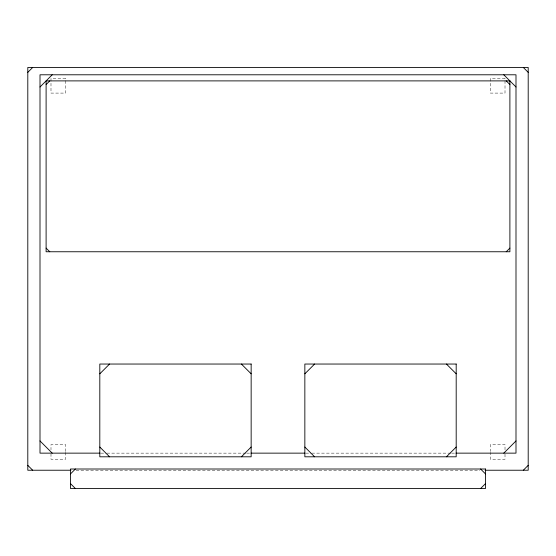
<?xml version="1.0" encoding="UTF-8"?>
<svg xmlns="http://www.w3.org/2000/svg" width="556" height="556" viewBox="0 0 556 556"><rect width="100%" height="100%" fill="white"/><g stroke="black" fill="none" stroke-linecap="round" stroke-linejoin="round"><path stroke-width="0.42" stroke-dasharray="2.78 2.08" d="M100.844 453.14L106.05 453.14M106.919 453.14L245.87 453.14M246.739 453.14L250.214 453.14M305.786 453.14L310.999 453.14M311.867 453.14L450.819 453.14M451.687 453.14L455.155 453.14M76.102 470.23L479.897 470.23M505.008 449.762L505.008 444.598L490.364 444.598L490.364 451.486M505.008 454.071L505.008 459.242L490.364 459.242L490.364 452.348M65.636 451.486L65.636 444.598L50.992 444.598L50.992 449.762M65.636 452.348L65.636 459.242L50.992 459.242L50.992 454.071M65.636 78.452L50.992 78.452L50.992 93.095L65.636 93.095L65.636 78.452M505.008 78.452L490.364 78.452L490.364 93.095L505.008 93.095L505.008 78.452"/><path stroke-width="0.83" d="M27.8 72.349L32.679 67.464M40.004 86.993L52.208 74.789M46.106 84.554L49.769 80.891M99.809 373.806L109.574 364.041M70.515 473.886L75.401 469.007M304.848 373.806L314.613 364.041M241.387 456.803L251.152 447.038M506.231 251.757L509.894 248.101M446.426 456.803L456.191 447.038M503.792 453.14L515.996 440.936M480.599 488.536L485.485 483.65M523.321 470.23L528.2 465.344M99.976 453.14L40.004 453.14L40.004 74.789L515.996 74.789L515.996 453.14L456.024 453.14M251.076 453.14L304.924 453.14M70.89 470.23L27.8 470.23L27.8 67.464L528.2 67.464L528.2 470.23L485.11 470.23M523.321 67.464L528.2 72.349M503.792 74.789L515.996 86.993M506.231 80.891L509.894 84.554M446.426 364.041L456.191 373.806M480.599 469.007L485.485 473.886M241.387 364.041L251.152 373.806M304.848 447.038L314.613 456.803M46.106 248.101L49.769 251.757M99.809 447.038L109.574 456.803M40.004 440.936L52.208 453.14M70.515 483.65L75.401 488.536M27.8 465.344L32.679 470.23M509.894 80.891L46.106 80.891L46.106 251.757L509.894 251.757L509.894 80.891M251.152 364.041L99.809 364.041L99.809 456.803L251.152 456.803L251.152 364.041M456.191 364.041L304.848 364.041L304.848 456.803L456.191 456.803L456.191 364.041M485.485 469.007L70.515 469.007L70.515 488.536L485.485 488.536L485.485 469.007"/></g></svg>
